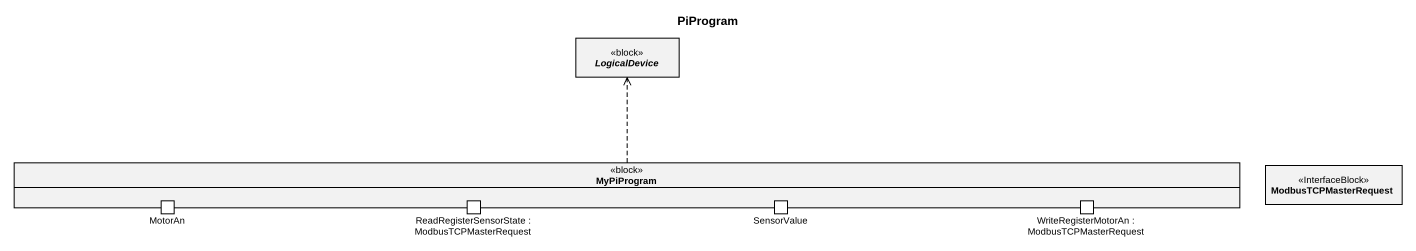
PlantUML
@startuml
title PiProgram
allowmixing
hide circle
hide empty members
abstract class LogicalDevice <<block>>
rectangle MyPiProgram <<block>> {
  port MotorAn
  port "ReadRegisterSensorState : ModbusTCPMasterRequest" as ReadRegisterSensorState
  port SensorValue
  port "WriteRegisterMotorAn : ModbusTCPMasterRequest" as WriteRegisterMotorAn
}
class ModbusTCPMasterRequest <<InterfaceBlock>>
MyPiProgram .up.> LogicalDevice
@enduml
